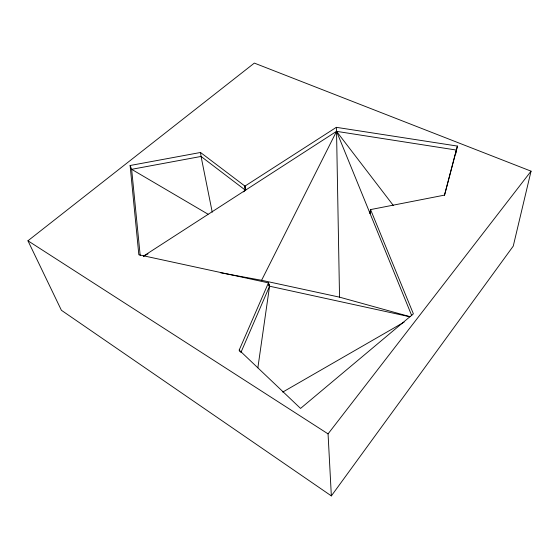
<?xml version="1.0" encoding="UTF-8"?>
<svg xmlns="http://www.w3.org/2000/svg" width="559" height="559" viewBox="0 0 559 559"><rect width="100%" height="100%" fill="white"/><g stroke="black" fill="none" stroke-linecap="round" stroke-linejoin="round"><path stroke-width="0.84" d="M245.771 190.004L244.947 186.112L200.52 152.481L130.114 165.499L138.835 254.778L268.446 282.868L239.182 350.081L300.553 408.419L413.387 313.844L370.561 209.59L370.337 213.007L369.89 213.091L370.561 209.59L444.503 195.119L457.395 146.074L336.336 127.333L244.947 186.112L245.156 190.011M370.023 213.412L370.561 209.59M257.86 367.808L269.564 286.208L268.446 282.868L269.096 286.103L409.88 316.778M455.592 154.326L457.395 146.074M531.05 171.166L513.253 246.107L331.354 495.903L61.399 310.28L27.95 240.782L254.338 63.097L531.05 171.166L328.056 433.882L331.354 495.903M444.503 195.287L456.382 150.064L336.539 131.344L143.377 256.19M240.838 352.631L269.564 286.208M220.651 272.785L261.598 280.29L336.539 131.344L336.336 127.333M243.465 191.884L245.436 190.228L244.947 186.112M282.742 392.083L404.136 322.117M143.488 256.378L148.037 253.828M261.598 280.29L339.537 297.15L409.915 316.639M208.018 214.188L131.638 169.321L130.114 165.499M27.95 240.782L328.056 433.882M245.436 190.228L201.065 156.45L200.52 152.481M339.537 297.15L336.539 131.344L393.347 205.502M336.539 131.344L411.773 315.723M239.182 350.081L239.706 351.415M268.446 282.868L269.403 286.578M212.245 212.196L201.065 156.45L131.638 169.321L140.197 255.491"/></g></svg>
